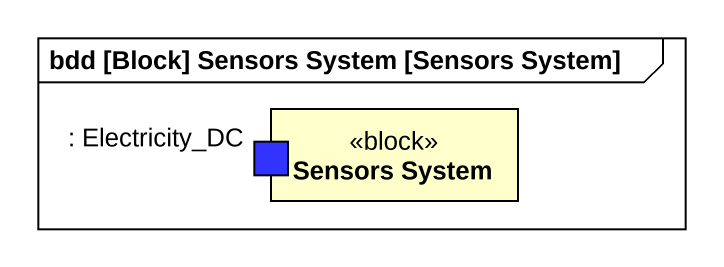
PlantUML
@startuml
mainframe bdd [Block] Sensors System [Sensors System]
rectangle "Sensors System" as Sensors_System <<block>> {
  port ": Electricity_DC" as Electricity_DC #3333FF
}
@enduml
